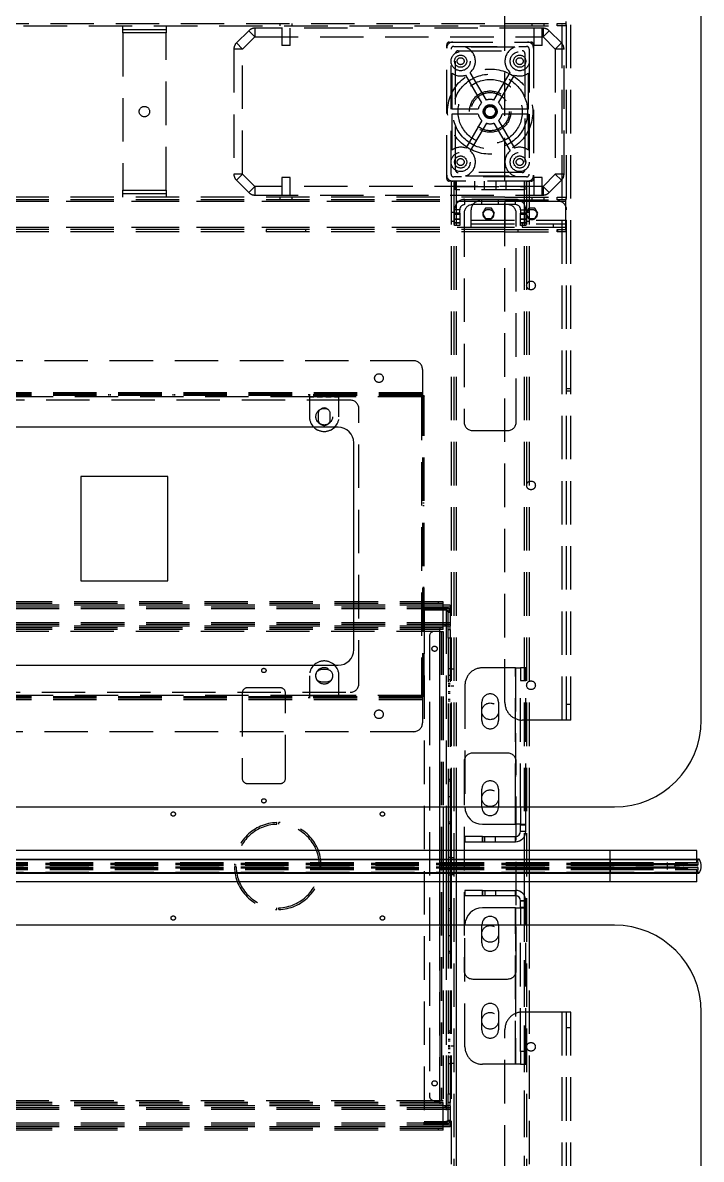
# Model space of a CAD drawing. Header units: millimetres. Extents: x -429 to 16771, y -1239 to 5751.
# Drawn here: x 8709 to 9100, y 681 to 1335 of the extents above; entities that cross this region are included whole.
import ezdxf

# ---------------------------------------------------------------- set-up
doc = ezdxf.new("R2010")
doc.units = ezdxf.units.MM
doc.header["$LTSCALE"] = 100
doc.linetypes.add('HIDDEN', pattern=[0.375, 0.25, -0.125])

msp = doc.modelspace()

# ---------------------------------------------------------------- linework, layer by layer
at = {"color": 7, "linetype": 'HIDDEN', "lineweight": -3}
for p, q in [((9020, 933.4), (9020, 1633.4)), ((9020, 933.4), (9020, 1633.4)), ((9022.5, 933.4), (9022.5, 1633.4)), ((9025, 933.4), (9025, 1633.4)), ((8987, 943.4), (8987, 1623.4)), ((7413, 1334.15), (8987, 1334.15)), ((8857.5, 1334.15), (8857.5, 1332.65)), ((8864.5, 1332.65), (8864.5, 1334.15)), ((8987, 1334.15), (9017, 1334.15)), ((9002.5, 1334.15), (9002.5, 1332.65)), ((9009.5, 1332.65), (9009.5, 1334.15)), ((9017, 1332.65), (9017, 1334.15)), ((9017, 1334.15), (9022, 1334.15)), ((9022, 1335.15), (9022, 1334.15)), ((9022, 1334.15), (9022, 1332.65)), ((8410, 1332.65), (8987, 1332.65)), ((8767, 1328.65), (8767, 1332.65)), ((8767, 1330.65), (8792, 1330.65)), ((8792, 1328.65), (8767, 1328.65)), ((8767, 1328.65), (8767, 1238.15)), ((8792, 1328.65), (8767, 1328.65)), ((8792, 1332.65), (8792, 1328.65)), ((8792, 1238.15), (8792, 1328.65)), ((8839.53, 1329.94), (8832.46, 1322.87)), ((8839.53, 1329.94), (8843.07, 1326.4)), ((9008.93, 1331.4), (8843.07, 1331.4)), ((8843.07, 1331.4), (8843.07, 1326.4)), ((8858.6, 1331.4), (8858.6, 1321.4)), ((8863.4, 1321.4), (8863.4, 1331.4)), ((8987, 1332.65), (9017, 1332.65)), ((9003.6, 1331.4), (9003.6, 1321.4)), ((9008.4, 1321.4), (9008.4, 1331.4)), ((9008.93, 1331.4), (9008.93, 1326.4)), ((9012.46, 1329.94), (9008.93, 1326.4)), ((9019.53, 1322.87), (9012.46, 1329.94)), ((9022, 1332.65), (9017, 1332.65)), ((8832.46, 1322.87), (8836, 1319.33)), ((8836, 1319.33), (8843.07, 1326.4)), ((8843.07, 1326.4), (9008.93, 1326.4)), ((8863.4, 1321.4), (8858.6, 1321.4)), ((8953.5, 1244.9), (8953.5, 1321.9)), ((8955, 1323.4), (9002, 1323.4)), ((8957.5, 1320.9), (8999.5, 1320.9)), ((9003.5, 1321.9), (9003.5, 1244.9)), ((9008.4, 1321.4), (9003.6, 1321.4)), ((9008.93, 1326.4), (9016, 1319.33)), ((9019.53, 1322.87), (9016, 1319.33)), ((8831, 1319.33), (8831, 1247.47)), ((8836, 1319.33), (8831, 1319.33)), ((8836, 1247.47), (8836, 1319.33)), ((8956, 1247.4), (8956, 1319.4)), ((8958.5, 1249.9), (8958.5, 1316.9)), ((8960, 1318.4), (8997, 1318.4)), ((8992.63, 1320.4), (8964.37, 1320.4)), ((8998.5, 1316.9), (8998.5, 1249.9)), ((9001, 1319.4), (9001, 1247.4)), ((9021, 1319.33), (9016, 1319.33)), ((9016, 1319.33), (9016, 1247.47)), ((9021, 1247.47), (9021, 1319.33)), ((8956.5, 1305.53), (8956.5, 1284.9)), ((8973.75, 1288.54), (8964.44, 1304.43)), ((8976.34, 1290.06), (8967.02, 1305.94)), ((8980.66, 1290.06), (8989.97, 1305.94)), ((8983.25, 1288.54), (8992.56, 1304.43)), ((9000.5, 1284.9), (9000.5, 1305.53)), ((8971.66, 1284.9), (8956.5, 1284.9)), ((8971.66, 1281.9), (8956.5, 1281.9)), ((8956.5, 1281.9), (8956.5, 1261.28)), ((8978.5, 1286.4), (8978.5, 1286.94)), ((9000.5, 1284.9), (8985.34, 1284.9)), ((9000.5, 1281.9), (8985.34, 1281.9)), ((9000.5, 1261.28), (9000.5, 1281.9)), ((8973.75, 1278.26), (8964.44, 1262.38)), ((8976.34, 1276.75), (8967.02, 1260.86)), ((8980.66, 1276.75), (8989.97, 1260.86)), ((8983.25, 1278.26), (8992.56, 1262.38)), ((8836, 1247.47), (8831, 1247.47)), ((8836, 1247.47), (8832.46, 1243.94)), ((8832.46, 1243.94), (8839.53, 1236.87)), ((8843.07, 1240.4), (8836, 1247.47)), ((8863.4, 1245.4), (8858.6, 1245.4)), ((8858.6, 1245.4), (8858.6, 1235.4)), ((8863.4, 1235.4), (8863.4, 1245.4)), ((9002, 1243.4), (8955, 1243.4)), ((8956, 1243.4), (8956, 883.4)), ((8999.5, 1245.9), (8957.5, 1245.9)), ((8957.6, 1243.4), (8957.6, 455.4)), ((8958.5, 1240.4), (8958.5, 1243.4)), ((8959, 1243.4), (8959, 455.4)), ((8959, 1243.4), (8959, 455.4)), ((8959, 1243.4), (8959, 455.4)), ((8959, 1243.4), (8959, 883.4)), ((8997, 1248.4), (8960, 1248.4)), ((8964.37, 1246.4), (8992.63, 1246.4)), ((8969.5, 1243.4), (8969.5, 1238.4)), ((8975.1, 1243.4), (8975.1, 1238.4)), ((8981.9, 1238.4), (8981.9, 1243.4)), ((8987.5, 1243.4), (8987.5, 1238.4)), ((8998, 1243.4), (8998, 455.4)), ((8998, 1243.4), (8998, 455.4)), ((8998, 1243.4), (8998, 455.4)), ((8998, 1243.4), (8998, 866.09)), ((8998.5, 1240.4), (8998.5, 1243.4)), ((8999.4, 1243.4), (8999.4, 455.4)), ((9001, 1243.4), (9001, 883.4)), ((9008.4, 1245.4), (9003.6, 1245.4)), ((9003.6, 1245.4), (9003.6, 1235.4)), ((9008.4, 1235.4), (9008.4, 1245.4)), ((9016, 1247.47), (9008.93, 1240.4)), ((9012.46, 1236.87), (9019.53, 1243.94)), ((9021, 1247.47), (9016, 1247.47)), ((9016, 1247.47), (9019.53, 1243.94)), ((8767, 1238.15), (8792, 1238.15)), ((8767, 1234.15), (8767, 1238.15)), ((8767, 1238.15), (8792, 1238.15)), ((8792, 1236.15), (8767, 1236.15)), ((8792, 1238.15), (8792, 1234.15)), ((8843.07, 1240.4), (8839.53, 1236.87)), ((9008.93, 1240.4), (8843.07, 1240.4)), ((8843.07, 1240.4), (8843.07, 1235.4)), ((8958.5, 1240.4), (8998.5, 1240.4)), ((8958.5, 1238.4), (8958.5, 1240.4)), ((8998.5, 1238.4), (8958.5, 1238.4)), ((8998.5, 1240.4), (8998.5, 1238.4)), ((9008.93, 1240.4), (9012.46, 1236.87)), ((9008.93, 1240.4), (9008.93, 1235.4)), ((9022, 1231.65), (7378, 1231.65)), ((9022, 1231.65), (7378, 1231.65)), ((8987, 1232.65), (7413, 1232.65)), ((8987, 1231.65), (7413, 1231.65)), ((8987, 1231.65), (7413, 1231.65)), ((8987, 1234.15), (8410, 1234.15)), ((8843.07, 1235.4), (9008.93, 1235.4)), ((8857.5, 1234.15), (8857.5, 1232.65)), ((8864.5, 1232.65), (8864.5, 1234.15)), ((8964, 1229.9), (8964, 1232.9)), ((8993, 1232.9), (8964, 1232.9)), ((8964, 1229.9), (8964, 1232.9)), ((8993, 1229.9), (8964, 1229.9)), ((8972.5, 1231.9), (9017.5, 1231.9)), ((8973.75, 1229.9), (8973.75, 1232.9)), ((8983.25, 1229.9), (8983.25, 1232.9)), ((8987, 1234.15), (9017, 1234.15)), ((8987, 1232.65), (9017, 1232.65)), ((8987, 1231.65), (8987, 1216.65)), ((8993, 1229.9), (8993, 1232.9)), ((8993, 1229.9), (8993, 1232.9)), ((9002.5, 1234.15), (9002.5, 1232.65)), ((9009.5, 1232.65), (9009.5, 1234.15)), ((9017, 1232.65), (9017, 1234.15)), ((9017, 1234.15), (9022, 1234.15)), ((9022, 1232.65), (9017, 1232.65)), ((9022, 1234.15), (9022, 1232.65)), ((9022, 1231.65), (9022, 1232.65)), ((9022, 1216.65), (9022, 1231.65)), ((8957.6, 1225.4), (8956, 1225.4)), ((8961, 1226.9), (8958, 1226.9)), ((8958, 1224.97), (8958, 1226.9)), ((8961, 1226.9), (8958, 1226.9)), ((8958, 1224.97), (8961, 1224.97)), ((8958, 1221.44), (8958, 1224.97)), ((8961, 1224.97), (8958, 1224.97)), ((8961, 1224.15), (8958, 1224.15)), ((8961, 1224.97), (8961, 1226.9)), ((8961, 1224.97), (8961, 1221.44)), ((8963.5, 1224.9), (8963.5, 1104.9)), ((8967.5, 1220.9), (8967.5, 1226.9)), ((8975.77, 1227.9), (8974.03, 1224.9)), ((8974.03, 1224.9), (8975.77, 1221.9)), ((8979.23, 1227.9), (8975.77, 1227.9)), ((8980.96, 1224.9), (8979.23, 1227.9)), ((8979.23, 1221.9), (8980.96, 1224.9)), ((8993.5, 1104.9), (8993.5, 1224.9)), ((8996, 1226.9), (8999, 1226.9)), ((8996, 1226.9), (8996, 1224.97)), ((8996, 1226.9), (8999, 1226.9)), ((8996, 1224.97), (8999, 1224.97)), ((8996, 1221.44), (8996, 1224.97)), ((8999, 1224.97), (8996, 1224.97)), ((8999, 1224.15), (8996, 1224.15)), ((8999, 1226.9), (8999, 1224.97)), ((8999, 1224.97), (8999, 1221.44)), ((9000.77, 1227.9), (8999.03, 1224.9)), ((8999.03, 1224.9), (9000.77, 1221.9)), ((9001, 1225.4), (8999.4, 1225.4)), ((9004.23, 1227.9), (9000.77, 1227.9)), ((9005.96, 1224.9), (9004.23, 1227.9)), ((9004.23, 1221.9), (9005.96, 1224.9)), ((9022, 1216.65), (7378, 1216.65)), ((9022, 1216.65), (7378, 1216.65)), ((8987, 1216.65), (7413, 1216.65)), ((8987, 1216.65), (7413, 1216.65)), ((8956, 1220.4), (8957.6, 1220.4)), ((8958, 1221.65), (8961, 1221.65)), ((8961, 1221.44), (8958, 1221.44)), ((8958, 1219.37), (8958, 1221.44)), ((8958, 1221.44), (8961, 1221.44)), ((8958, 1219.37), (8961, 1219.37)), ((8958, 1217.9), (8958, 1219.37)), ((8961, 1219.37), (8958, 1219.37)), ((8961, 1217.9), (8958, 1217.9)), ((8961, 1221.44), (8961, 1219.37)), ((8961, 1219.37), (8961, 1217.9)), ((8967.5, 1220.9), (9022.5, 1220.9)), ((8967.5, 1216.9), (8967.5, 1220.9)), ((8967.5, 1220.9), (9022.5, 1220.9)), ((8967.5, 1220.9), (9022.5, 1220.9)), ((8967.5, 1220.9), (9022.5, 1220.9)), ((8967.5, 1218.9), (9022.5, 1218.9)), ((8967.5, 1216.9), (9022.5, 1216.9)), ((8975.77, 1221.9), (8979.23, 1221.9)), ((8996, 1221.65), (8999, 1221.65)), ((8999, 1221.44), (8996, 1221.44)), ((8996, 1219.37), (8996, 1221.44)), ((8996, 1221.44), (8999, 1221.44)), ((8996, 1219.37), (8999, 1219.37)), ((8996, 1217.9), (8996, 1219.37)), ((8999, 1219.37), (8996, 1219.37)), ((8999, 1217.9), (8996, 1217.9)), ((8997, 1218.9), (8997, 1216.9)), ((8999, 1221.44), (8999, 1219.37)), ((8999, 1219.37), (8999, 1217.9)), ((8999.4, 1220.4), (9001, 1220.4)), ((9000.77, 1221.9), (9004.23, 1221.9)), ((9015, 1216.9), (9015, 1218.9)), ((9022, 1215.65), (9022, 1216.65)), ((8987, 1215.65), (7413, 1215.65)), ((8987, 1214.15), (7413, 1214.15)), ((8849.5, 1215.65), (8849.5, 1214.15)), ((8872.5, 1214.15), (8872.5, 1215.65)), ((8987, 1215.65), (9017, 1215.65)), ((8987, 1214.15), (9017, 1214.15)), ((8994.5, 1215.65), (8994.5, 1214.15)), ((9017, 1214.15), (9017, 1215.65)), ((9017, 1215.65), (9022, 1215.65)), ((9022, 1214.15), (9017, 1214.15)), ((9017.5, 1214.15), (9017.5, 1215.65)), ((9022, 1215.65), (9022, 1214.15)), ((8934.5, 1140.1), (8421.5, 1140.1)), ((8939.5, 1135.1), (8939.5, 1121.7)), ((8939.5, 1121.7), (8416.5, 1121.7)), ((8939.5, 1121.7), (8416.5, 1121.7)), ((8939.5, 1120.9), (8416.5, 1120.9)), ((8939.5, 1120.1), (8416.5, 1120.1)), ((8877, 1119.3), (8684, 1119.3)), ((8877, 1119.3), (8684, 1119.3)), ((8759.03, 1120.1), (8759.03, 1120.9)), ((8760.03, 1120.1), (8760.03, 1120.9)), ((8777, 1120.1), (8777, 1120.9)), ((8779, 1120.1), (8779, 1120.9)), ((8795.97, 1120.1), (8795.97, 1120.9)), ((8796.97, 1120.1), (8796.97, 1120.9)), ((8874, 1120.9), (8874, 1120.1)), ((8874.5, 1120.9), (8874.5, 1119.3)), ((8874.5, 1119.3), (8877, 1119.3)), ((8874.5, 1119.3), (8874.5, 1107.9)), ((8877, 1119.3), (8874.5, 1119.3)), ((8877, 1119.3), (8877, 1120.9)), ((8879, 1119.3), (8877, 1119.3)), ((8879, 1120.9), (8879, 1119.3)), ((8879, 1119.3), (8882, 1119.3)), ((8882, 1119.3), (8879, 1119.3)), ((8882, 1119.3), (8879, 1119.3)), ((8882, 1119.3), (8879, 1119.3)), ((8882, 1119.3), (8882, 1120.9)), ((8884, 1119.3), (8882, 1119.3)), ((8884, 1120.9), (8884, 1119.3)), ((8884, 1119.3), (8887, 1119.3)), ((8887, 1119.3), (8884, 1119.3)), ((8887, 1119.3), (8884, 1119.3)), ((8887, 1119.3), (8884, 1119.3)), ((8887, 1119.3), (8887, 1120.9)), ((8889, 1119.3), (8887, 1119.3)), ((8889, 1120.9), (8889, 1119.3)), ((8889, 1119.3), (8891.5, 1119.3)), ((8891.5, 1119.3), (8889, 1119.3)), ((8938.9, 1119.3), (8889, 1119.3)), ((8938.9, 1119.3), (8889, 1119.3)), ((8891.5, 1119.3), (8891.5, 1120.9)), ((8891.5, 1107.9), (8891.5, 1119.3)), ((8892, 1120.9), (8892, 1120.1)), ((8938.9, 1120.9), (8938.9, 1120.1)), ((8938.9, 1120.1), (8938.9, 1119.3)), ((8938.9, 1119.3), (8938.9, 947.5)), ((8938.9, 1119.3), (8938.9, 947.5)), ((8939.5, 1121.7), (8939.5, 1120.1)), ((8940.5, 1119.9), (8939.7, 1119.9)), ((8939.7, 946.9), (8939.7, 1119.9)), ((8940.5, 946.9), (8940.5, 1119.9)), ((9025, 1123.98), (9022.5, 1123.98)), ((9022.5, 1122.83), (9025, 1122.83)), ((8898, 1117.4), (8458, 1117.4)), ((8903, 954.4), (8903, 1112.4)), ((8879.5, 1109.4), (8879.5, 1106.4)), ((8886.5, 1106.4), (8886.5, 1109.4)), ((8968.5, 1099.9), (8988.5, 1099.9)), ((8939.7, 1058.38), (8940.5, 1058.38)), ((8939.7, 1056.88), (8940.5, 1056.88)), ((8939.7, 1034.4), (8940.5, 1034.4)), ((8939.7, 1032.4), (8940.5, 1032.4)), ((8939.7, 1009.92), (8940.5, 1009.92)), ((8939.7, 1008.42), (8940.5, 1008.42)), ((8951.5, 1001.4), (7448.5, 1001.4)), ((8951.5, 1000.4), (7448.5, 1000.4)), ((8948.5, 1001.4), (8948.5, 1000.4)), ((8951.5, 999.4), (8951.5, 1001.4)), ((8955.5, 999.4), (7444.5, 999.4)), ((8955.5, 998.4), (7444.5, 998.4)), ((8955.5, 997.4), (7444.5, 997.4)), ((8955.5, 997.4), (7444.5, 997.4)), ((8955.5, 997.4), (7444.5, 997.4)), ((8955.5, 997.4), (7444.5, 997.4)), ((8951.5, 999.4), (7448.5, 999.4)), ((8951.5, 999.4), (7448.5, 999.4)), ((8940.5, 996.7), (8940.5, 997.9)), ((8940.5, 997.9), (8945.5, 997.9)), ((8945.5, 996.7), (8940.5, 996.7)), ((8953.1, 996.53), (8940.5, 996.53)), ((8940.5, 996.53), (8940.5, 702.28)), ((8945.5, 997.9), (8945.5, 996.7)), ((8945.5, 997.9), (8953.1, 997.9)), ((8945.5, 996.7), (8953.1, 996.7)), ((8951.5, 987.4), (8951.5, 999.4)), ((8953.1, 996.7), (8953.1, 997.9)), ((8953.1, 997.9), (8953.1, 996.7)), ((8953.1, 996.53), (8953.1, 702.28)), ((8953.1, 996.53), (8953.1, 883.4)), ((8955.5, 995.5), (8954.3, 995.5)), ((8954.3, 985.4), (8954.3, 995.5)), ((8954.3, 995.5), (8955.5, 995.5)), ((8955.5, 999.4), (8955.5, 997.4)), ((8955.5, 997.4), (8955.5, 989.4)), ((8955.5, 989.4), (7444.5, 989.4)), ((8955.5, 989.4), (7444.5, 989.4)), ((8955.5, 988.4), (7444.5, 988.4)), ((8955.5, 987.4), (7444.5, 987.4)), ((8951.5, 987.4), (7448.5, 987.4)), ((8951.5, 987.4), (7448.5, 987.4)), ((8951.5, 985.4), (8951.5, 987.4)), ((8952.5, 988.4), (8952.5, 987.4)), ((8955.5, 989.4), (8955.5, 987.4)), ((8955.5, 985.4), (8955.5, 987.4)), ((8951.5, 986.4), (7448.5, 986.4)), ((8951.5, 985.4), (7448.5, 985.4)), ((8949.5, 984.4), (7450.5, 984.4)), ((8949.5, 984.4), (7450.5, 984.4)), ((8943.5, 981.4), (8943.5, 717.4)), ((8949.5, 984.4), (8946.5, 984.4)), ((8949.5, 986.4), (8949.5, 985.4)), ((8949.5, 984.4), (8949.5, 985.4)), ((8949.5, 984.4), (8951.5, 984.4)), ((8949.5, 714.4), (8949.5, 984.4)), ((8949.5, 984.4), (8949.5, 714.4)), ((8949.5, 984.4), (8949.5, 714.4)), ((8949.5, 883.4), (8949.5, 984.4)), ((8950.5, 984.4), (8950.5, 714.4)), ((8951.5, 984.4), (8951.5, 883.4)), ((8954.3, 985.4), (8955.5, 985.4)), ((8954.3, 980.4), (8954.3, 985.4)), ((8955.5, 985.4), (8955.5, 980.4)), ((8955.5, 980.4), (8954.3, 980.4)), ((8954.3, 980.4), (8954.3, 883.4)), ((8955.5, 980.4), (8955.5, 883.4)), ((8884.5, 962.4), (8881.5, 962.4)), ((8955.5, 962.9), (8954.3, 962.9)), ((8957.6, 962.7), (8956, 962.7)), ((8993, 963.4), (8974, 963.4)), ((8993, 963.4), (8996, 963.4)), ((8993, 963.4), (8993, 873.4)), ((8993, 883.4), (8993, 963.4)), ((8999, 963.4), (8996, 963.4)), ((8996, 963.4), (8996, 956.11)), ((8999, 956.11), (8999, 963.4)), ((8874.5, 958.9), (8874.5, 947.5)), ((8881.5, 955.4), (8884.5, 955.4)), ((8891.5, 947.5), (8891.5, 958.9)), ((8954.3, 959.15), (8955.5, 959.15)), ((8954.3, 959.15), (8955.5, 959.15)), ((8954.3, 956.65), (8955.5, 956.65)), ((8954.3, 956.65), (8955.5, 956.65)), ((8996, 956.11), (8999, 956.11)), ((8996, 883.4), (8996, 956.11)), ((8999, 883.4), (8999, 956.11)), ((8458, 949.4), (8898, 949.4)), ((8835.75, 948.9), (8835.75, 899.9)), ((8857.75, 951.9), (8838.75, 951.9)), ((8860.75, 899.9), (8860.75, 948.9)), ((8955.5, 954.4), (8954.3, 954.4)), ((8955.5, 953.4), (8954.3, 953.4)), ((8954.3, 952.9), (8955.5, 952.9)), ((8954.3, 949.9), (8955.5, 949.9)), ((8954.3, 948.9), (8955.5, 948.9)), ((8956, 953.1), (8957.6, 953.1)), ((8964, 953.4), (8964, 883.4)), ((8939.5, 946.7), (8416.5, 946.7)), ((8939.5, 945.9), (8416.5, 945.9)), ((8939.5, 945.1), (8416.5, 945.1)), ((8939.5, 945.1), (8416.5, 945.1)), ((8877, 947.5), (8684, 947.5)), ((8877, 947.5), (8684, 947.5)), ((8874, 946.7), (8874, 945.9)), ((8877, 947.5), (8874.5, 947.5)), ((8874.5, 947.5), (8874.5, 945.9)), ((8874.5, 947.5), (8877, 947.5)), ((8879, 947.5), (8877, 947.5)), ((8877, 945.9), (8877, 947.5)), ((8882, 947.5), (8879, 947.5)), ((8879, 947.5), (8879, 945.9)), ((8879, 947.5), (8882, 947.5)), ((8882, 947.5), (8879, 947.5)), ((8882, 947.5), (8879, 947.5)), ((8884, 947.5), (8882, 947.5)), ((8882, 945.9), (8882, 947.5)), ((8887, 947.5), (8884, 947.5)), ((8884, 947.5), (8884, 945.9)), ((8884, 947.5), (8887, 947.5)), ((8887, 947.5), (8884, 947.5)), ((8887, 947.5), (8884, 947.5)), ((8889, 947.5), (8887, 947.5)), ((8887, 945.9), (8887, 947.5)), ((8891.5, 947.5), (8889, 947.5)), ((8889, 947.5), (8889, 945.9)), ((8889, 947.5), (8891.5, 947.5)), ((8938.9, 947.5), (8889, 947.5)), ((8938.9, 947.5), (8889, 947.5)), ((8891.5, 945.9), (8891.5, 947.5)), ((8892, 946.7), (8892, 945.9)), ((8938.9, 947.5), (8938.9, 946.7)), ((8938.9, 946.7), (8938.9, 945.9)), ((8939.5, 946.7), (8939.5, 945.1)), ((8939.5, 945.1), (8939.5, 931.7)), ((8940.5, 946.9), (8939.7, 946.9)), ((8954.3, 945.4), (8955.5, 945.4)), ((8954.3, 944.41), (8955.5, 944.41)), ((8973.75, 933.15), (8973.75, 943.65)), ((8983.25, 943.65), (8983.25, 933.15)), ((9025, 942.25), (9022.5, 942.25)), ((9020, 933.4), (8997, 933.4)), ((9025, 933.4), (9020, 933.4)), ((8934.5, 926.7), (8421.5, 926.7)), ((8963.5, 909.4), (8963.5, 789.4)), ((8988.5, 914.4), (8968.5, 914.4)), ((8993.5, 789.4), (8993.5, 909.4)), ((8838.75, 896.9), (8857.75, 896.9)), ((8954.3, 899.4), (8955.5, 899.4)), ((8954.3, 898.4), (8955.5, 898.4)), ((8954.3, 889.4), (8955.5, 889.4)), ((8954.3, 889.4), (8955.5, 889.4)), ((8954.3, 889.4), (8955.5, 889.4)), ((8954.3, 889.4), (8955.5, 889.4)), ((8973.75, 883.4), (8973.75, 893.65)), ((8983.25, 893.65), (8983.25, 883.4)), ((8855.8, 873.4), (8855.8, 874.4)), ((8856.8, 873.4), (8856.8, 874.4)), ((8954.3, 874.9), (8955.5, 874.9)), ((8954.3, 873.9), (8955.5, 873.9)), ((8996, 873.4), (8999, 873.4)), ((8974, 866.4), (8974, 863.4)), ((8975.5, 863.4), (8975.5, 866.4)), ((8981.5, 863.4), (8981.5, 866.4)), ((8993, 863.4), (8993, 866.4)), ((8996, 869.4), (8999, 869.4)), ((8949.5, 840.4), (8949.5, 858.4)), ((8951.5, 858.4), (8951.5, 840.4)), ((8953.1, 858.4), (8953.1, 840.4)), ((8954.3, 858.4), (8954.3, 840.4)), ((8955.5, 858.4), (8955.5, 840.4)), ((8956, 858.4), (8956, 840.4)), ((8959, 858.4), (8959, 840.4)), ((8998, 858.4), (8998, 840.4)), ((9001, 858.4), (9001, 840.4)), ((9047.5, 851.4), (9047.5, 858.4)), ((9047.5, 853.19), (7352.5, 853.19)), ((9047.5, 853.17), (7352.5, 853.17)), ((9047.5, 850.65), (7352.5, 850.65)), ((9047.5, 850.65), (7352.5, 850.65)), ((9047.5, 850.65), (7352.5, 850.65)), ((9047.5, 850.32), (7352.5, 850.32)), ((9047.5, 850.15), (7352.5, 850.15)), ((9047.5, 850.15), (7352.5, 850.15)), ((8200, 853.19), (9047.5, 853.19)), ((8200, 851.4), (9047.5, 851.4)), ((8200, 850.85), (9047.5, 850.85)), ((9047.5, 850.85), (8200, 850.85)), ((9047.5, 850.85), (8200, 850.85)), ((9047.5, 850.85), (8200, 850.85)), ((8200, 850.84), (9047.5, 850.84)), ((8200, 850.84), (9047.5, 850.84)), ((8200, 850.65), (9047.5, 850.65)), ((8200, 850.65), (9047.5, 850.65)), ((8200, 850.65), (9047.5, 850.65)), ((8200, 850.37), (9047.5, 850.37)), ((8200, 850.32), (9047.5, 850.32)), ((8200, 850.15), (9047.5, 850.15)), ((8200, 850.15), (9047.5, 850.15)), ((8200, 850), (9047.5, 850)), ((8200, 849.97), (9047.5, 849.97)), ((8200, 849.97), (9047.5, 849.97)), ((8200, 849.95), (9047.5, 849.95)), ((8200, 849.95), (9047.5, 849.95)), ((8955.5, 854.4), (8954.3, 854.4)), ((8954.3, 850.65), (8955.5, 850.65)), ((8954.3, 850.65), (8955.5, 850.65)), ((8957.6, 854.2), (8956, 854.2)), ((9047.5, 853.19), (9047.5, 853.4)), ((9047.5, 853.4), (9047.5, 853.17)), ((9047.5, 853.19), (9047.5, 853.4)), ((9047.5, 851.4), (9047.5, 853.4)), ((9047.5, 853.19), (9098, 853.19)), ((9047.5, 850.32), (9047.5, 853.19)), ((9098, 853.19), (9047.5, 853.19)), ((9047.5, 850.85), (9047.5, 853.19)), ((9098.92, 853.17), (9047.5, 853.17)), ((9047.5, 853.17), (9047.5, 845.64)), ((9047.5, 851.4), (9097.5, 851.4)), ((9047.5, 850.85), (9047.5, 851.4)), ((9047.5, 850.85), (9047.5, 851.4)), ((9047.5, 850.84), (9047.5, 850.85)), ((9047.5, 850.85), (9047.5, 850.85)), ((9047.5, 850.85), (9086.93, 850.85)), ((9047.5, 850.85), (9047.5, 850.65)), ((9047.5, 850.85), (9047.5, 850.85)), ((9047.5, 850.84), (9091.9, 850.84)), ((9047.5, 849.97), (9047.5, 850.84)), ((9047.5, 850.84), (9089.4, 850.84)), ((9047.5, 849.97), (9047.5, 850.84)), ((9047.5, 849.97), (9047.5, 850.84)), ((9047.5, 850.84), (9047.5, 850.65)), ((9047.5, 849.97), (9047.5, 850.84)), ((9047.5, 850.84), (9047.5, 850.65)), ((9047.5, 850.37), (9047.5, 850.84)), ((9047.5, 849.97), (9047.5, 850.84)), ((9047.5, 850.84), (9047.5, 850.65)), ((9047.5, 850.32), (9047.5, 850.84)), ((9047.5, 849.97), (9047.5, 850.84)), ((9047.5, 850.84), (9047.5, 850.65)), ((9047.5, 850.84), (9047.5, 850.65)), ((9047.5, 850.37), (9047.5, 850.84)), ((9047.5, 850.65), (9047.5, 850)), ((9047.5, 850.65), (9092.18, 850.65)), ((9047.5, 850.65), (9089.68, 850.65)), ((9047.5, 850.65), (9047.5, 850.15)), ((9047.5, 850.65), (9087.18, 850.65)), ((9047.5, 850.65), (9047.5, 850.15)), ((9092.18, 850.65), (9047.5, 850.65)), ((9047.5, 850.65), (9047.5, 850)), ((9089.68, 850.65), (9047.5, 850.65)), ((9087.18, 850.65), (9047.5, 850.65)), ((9047.5, 850.65), (9047.5, 850.15)), ((9047.5, 850.65), (9047.5, 850.15)), ((9047.5, 850.37), (9085.41, 850.37)), ((9047.5, 848.85), (9047.5, 850.37)), ((9047.5, 848.85), (9047.5, 850.37)), ((9047.5, 850), (9047.5, 850.32)), ((9047.5, 850.32), (9098.15, 850.32)), ((9098.15, 850.32), (9047.5, 850.32)), ((9047.5, 850), (9047.5, 850.32)), ((9047.5, 850.15), (9089.68, 850.15)), ((9047.5, 850.15), (9087.18, 850.15)), ((9089.68, 850.15), (9047.5, 850.15)), ((9087.18, 850.15), (9047.5, 850.15)), ((9047.5, 850.15), (9047.5, 849.97)), ((9047.5, 850.15), (9047.5, 849.97)), ((9047.5, 850.15), (9047.5, 849.97)), ((9047.5, 850.15), (9047.5, 849.97)), ((9047.5, 850), (9097.85, 850)), ((9047.5, 849.97), (9089.95, 849.97)), ((9047.5, 849.95), (9047.5, 849.97)), ((9047.5, 849.97), (9087.45, 849.97)), ((9047.5, 849.97), (9047.5, 849.97)), ((9047.5, 849.95), (9089.88, 849.95)), ((9047.5, 849.95), (9087.38, 849.95)), ((9047.5, 848.85), (9047.5, 849.95)), ((9047.5, 848.85), (9047.5, 849.95)), ((9080.5, 847.4), (9080.5, 851.4)), ((9085.41, 850.37), (9086.93, 850.85)), ((9087.18, 850.65), (9087.18, 850.15)), ((9087.45, 849.97), (9089.4, 850.84)), ((9089.68, 850.65), (9089.68, 850.15)), ((9089.95, 849.97), (9091.9, 850.84)), ((9092.18, 850.65), (9092.18, 850)), ((9097.5, 851.4), (9097.5, 853.4)), ((9098.15, 850.32), (9098, 853.19)), ((9047.5, 848.65), (7352.5, 848.65)), ((9047.5, 848.65), (7352.5, 848.65)), ((9047.5, 848.49), (7352.5, 848.49)), ((9047.5, 848.15), (7352.5, 848.15)), ((9047.5, 848.15), (7352.5, 848.15)), ((9047.5, 848.15), (7352.5, 848.15)), ((9047.5, 845.64), (7352.5, 845.64)), ((9047.5, 845.61), (7352.5, 845.61)), ((9047.5, 848.85), (8200, 848.85)), ((9047.5, 848.85), (8200, 848.85)), ((8200, 848.83), (9047.5, 848.83)), ((8200, 848.83), (9047.5, 848.83)), ((8200, 848.8), (9047.5, 848.8)), ((8200, 848.65), (9047.5, 848.65)), ((8200, 848.65), (9047.5, 848.65)), ((8200, 848.49), (9047.5, 848.49)), ((8200, 848.44), (9047.5, 848.44)), ((8200, 848.15), (9047.5, 848.15)), ((8200, 848.15), (9047.5, 848.15)), ((8200, 848.15), (9047.5, 848.15)), ((8200, 847.97), (9047.5, 847.97)), ((8200, 847.97), (9047.5, 847.97)), ((8200, 847.96), (9047.5, 847.96)), ((8200, 847.95), (9047.5, 847.95)), ((8200, 847.95), (9047.5, 847.95)), ((8200, 847.95), (9047.5, 847.95)), ((8200, 847.4), (9047.5, 847.4)), ((8200, 845.61), (9047.5, 845.61)), ((8832.3, 849.9), (8831.3, 849.9)), ((8832.3, 848.9), (8831.3, 848.9)), ((8881.29, 849.9), (8880.29, 849.9)), ((8881.29, 848.9), (8880.29, 848.9)), ((8954.3, 848.15), (8955.5, 848.15)), ((8954.3, 848.15), (8955.5, 848.15)), ((8954.3, 844.4), (8955.5, 844.4)), ((8956, 844.6), (8957.6, 844.6)), ((9047.5, 848.83), (9047.5, 848.85)), ((9087.38, 848.85), (9047.5, 848.85)), ((9047.5, 847.97), (9047.5, 848.83)), ((9047.5, 848.83), (9089.97, 848.83)), ((9047.5, 848.83), (9087.47, 848.83)), ((9047.5, 847.97), (9047.5, 848.83)), ((9047.5, 847.97), (9047.5, 848.83)), ((9047.5, 847.97), (9047.5, 848.83)), ((9047.5, 848.83), (9047.5, 848.65)), ((9047.5, 847.97), (9047.5, 848.83)), ((9047.5, 848.83), (9047.5, 848.65)), ((9047.5, 848.44), (9047.5, 848.83)), ((9047.5, 848.83), (9047.5, 848.65)), ((9047.5, 847.97), (9047.5, 848.83)), ((9047.5, 848.83), (9047.5, 848.65)), ((9047.5, 848.44), (9047.5, 848.83)), ((9047.5, 848.49), (9047.5, 848.8)), ((9047.5, 848.8), (9097.85, 848.8)), ((9047.5, 848.8), (9047.5, 848.15)), ((9047.5, 848.8), (9047.5, 848.15)), ((9047.5, 848.49), (9047.5, 848.8)), ((9047.5, 848.65), (9089.68, 848.65)), ((9047.5, 848.65), (9047.5, 848.15)), ((9047.5, 848.65), (9087.18, 848.65)), ((9047.5, 848.65), (9047.5, 848.15)), ((9087.18, 848.65), (9047.5, 848.65)), ((9047.5, 848.65), (9047.5, 848.15)), ((9089.68, 848.65), (9047.5, 848.65)), ((9047.5, 848.65), (9047.5, 848.15)), ((9047.5, 848.49), (9098.15, 848.49)), ((9047.5, 845.61), (9047.5, 848.49)), ((9098.15, 848.49), (9047.5, 848.49)), ((9047.5, 847.97), (9047.5, 848.49)), ((9047.5, 848.44), (9085.41, 848.44)), ((9047.5, 847.97), (9047.5, 848.44)), ((9047.5, 847.97), (9047.5, 848.44)), ((9047.5, 848.15), (9092.18, 848.15)), ((9047.5, 848.15), (9089.68, 848.15)), ((9047.5, 848.15), (9087.18, 848.15)), ((9087.18, 848.15), (9047.5, 848.15)), ((9092.18, 848.15), (9047.5, 848.15)), ((9089.68, 848.15), (9047.5, 848.15)), ((9047.5, 848.15), (9047.5, 847.95)), ((9047.5, 848.15), (9047.5, 847.97)), ((9047.5, 848.15), (9047.5, 847.97)), ((9047.5, 848.15), (9047.5, 847.97)), ((9047.5, 848.15), (9047.5, 847.97)), ((9047.5, 848.15), (9047.5, 847.97)), ((9047.5, 847.95), (9047.5, 847.97)), ((9047.5, 847.97), (9091.89, 847.97)), ((9047.5, 847.97), (9089.39, 847.97)), ((9047.5, 847.96), (9086.91, 847.96)), ((9047.5, 847.95), (9047.5, 847.95)), ((9047.5, 847.4), (9047.5, 847.95)), ((9047.5, 847.4), (9047.5, 847.95)), ((9047.5, 847.95), (9047.5, 847.95)), ((9047.5, 845.61), (9047.5, 847.95)), ((9047.5, 847.4), (9097.5, 847.4)), ((9047.5, 840.4), (9047.5, 847.4)), ((9047.5, 845.4), (9047.5, 847.4)), ((9098.92, 845.64), (9047.5, 845.64)), ((9047.5, 845.64), (9047.5, 845.4)), ((9047.5, 845.4), (9047.5, 845.61)), ((9047.5, 845.61), (9098, 845.61)), ((9098, 845.61), (9047.5, 845.61)), ((9047.5, 845.4), (9047.5, 845.61)), ((9086.91, 847.96), (9085.41, 848.44)), ((9087.18, 848.65), (9087.18, 848.15)), ((9089.39, 847.97), (9087.47, 848.83)), ((9089.68, 848.65), (9089.68, 848.15)), ((9091.89, 847.97), (9089.97, 848.83)), ((9092.18, 848.8), (9092.18, 848.15)), ((9097.5, 845.4), (9097.5, 847.4)), ((9098, 845.61), (9098.15, 848.49)), ((8974, 835.4), (8974, 832.4)), ((8975.5, 835.4), (8975.5, 832.4)), ((8981.5, 835.4), (8981.5, 832.4)), ((8993, 832.4), (8993, 835.4)), ((8998, 832.72), (8998, 455.4)), ((8855.8, 824.41), (8855.8, 825.41)), ((8856.8, 824.41), (8856.8, 825.41)), ((8954.3, 824.9), (8955.5, 824.9)), ((8954.3, 823.9), (8955.5, 823.9)), ((8993, 825.4), (8993, 735.4)), ((8999, 829.4), (8996, 829.4)), ((8996, 825.4), (8999, 825.4)), ((8949.5, 714.4), (8949.5, 815.4)), ((8951.5, 815.4), (8951.5, 714.4)), ((8953.1, 815.4), (8953.1, 702.28)), ((8954.3, 815.4), (8954.3, 718.4)), ((8955.5, 815.4), (8955.5, 718.4)), ((8956, 815.4), (8956, 455.4)), ((8959, 815.4), (8959, 455.4)), ((8964, 745.4), (8964, 815.4)), ((8973.75, 805.15), (8973.75, 815.4)), ((8983.25, 815.4), (8983.25, 805.15)), ((8993, 735.4), (8993, 815.4)), ((8996, 742.7), (8996, 815.4)), ((8999, 742.7), (8999, 815.4)), ((9001, 815.4), (9001, 455.4)), ((8954.3, 809.4), (8955.5, 809.4)), ((8954.3, 809.4), (8955.5, 809.4)), ((8954.3, 809.4), (8955.5, 809.4)), ((8954.3, 809.4), (8955.5, 809.4)), ((8954.3, 800.4), (8955.5, 800.4)), ((8954.3, 799.4), (8955.5, 799.4)), ((8968.5, 784.4), (8988.5, 784.4)), ((8973.75, 755.15), (8973.75, 765.65)), ((8983.25, 765.65), (8983.25, 755.15)), ((9020, 765.4), (8997, 765.4)), ((9020, 65.4), (9020, 765.4)), ((9025, 765.4), (9020, 765.4)), ((9020, 65.4), (9020, 765.4)), ((9022.5, 65.4), (9022.5, 765.4)), ((9025, 65.4), (9025, 765.4)), ((8955.5, 754.4), (8954.3, 754.4)), ((8955.5, 753.4), (8954.3, 753.4)), ((8987, 75.4), (8987, 755.4)), ((9022.5, 756.55), (9025, 756.55)), ((8954.3, 749.9), (8955.5, 749.9)), ((8954.3, 748.9), (8955.5, 748.9)), ((8955.5, 745.9), (8954.3, 745.9)), ((8954.3, 745.4), (8955.5, 745.4)), ((8957.6, 745.7), (8956, 745.7)), ((8954.3, 744.41), (8955.5, 744.41)), ((8954.3, 742.15), (8955.5, 742.15)), ((8954.3, 742.15), (8955.5, 742.15)), ((8954.3, 739.65), (8955.5, 739.65)), ((8954.3, 739.65), (8955.5, 739.65)), ((8999, 742.7), (8996, 742.7)), ((8996, 742.7), (8996, 735.4)), ((8999, 735.4), (8999, 742.7)), ((8954.3, 735.9), (8955.5, 735.9)), ((8956, 736.1), (8957.6, 736.1)), ((8993, 735.4), (8974, 735.4)), ((8996, 735.4), (8993, 735.4)), ((8996, 735.4), (8999, 735.4)), ((8951.5, 713.4), (7448.5, 713.4)), ((8949.5, 714.4), (7450.5, 714.4)), ((8949.5, 714.4), (7450.5, 714.4)), ((8946.5, 714.4), (8949.5, 714.4)), ((8949.5, 713.4), (8949.5, 714.4)), ((8951.5, 714.4), (8949.5, 714.4)), ((8949.5, 713.4), (8949.5, 712.4)), ((8951.5, 711.4), (8951.5, 713.4)), ((8954.3, 718.4), (8955.5, 718.4)), ((8954.3, 713.4), (8954.3, 718.4)), ((8955.5, 713.4), (8954.3, 713.4)), ((8954.3, 703.3), (8954.3, 713.4)), ((8955.5, 718.4), (8955.5, 713.4)), ((8955.5, 711.4), (8955.5, 713.4)), ((8955.5, 711.4), (7444.5, 711.4)), ((8955.5, 710.4), (7444.5, 710.4)), ((8955.5, 709.4), (7444.5, 709.4)), ((8955.5, 709.4), (7444.5, 709.4)), ((8951.5, 712.4), (7448.5, 712.4)), ((8951.5, 711.4), (7448.5, 711.4)), ((8951.5, 711.4), (7448.5, 711.4)), ((8951.5, 699.4), (8951.5, 711.4)), ((8952.5, 711.4), (8952.5, 710.4)), ((8955.5, 711.4), (8955.5, 709.4)), ((8955.5, 709.4), (8955.5, 701.4)), ((8955.5, 701.4), (7444.5, 701.4)), ((8955.5, 701.4), (7444.5, 701.4)), ((8955.5, 701.4), (7444.5, 701.4)), ((8955.5, 701.4), (7444.5, 701.4)), ((8955.5, 700.4), (7444.5, 700.4)), ((8953.1, 702.28), (8940.5, 702.28)), ((8940.5, 700.9), (8940.5, 702.1)), ((8940.5, 702.1), (8945.5, 702.1)), ((8945.5, 700.9), (8940.5, 700.9)), ((8945.5, 702.1), (8945.5, 700.9)), ((8953.1, 702.1), (8945.5, 702.1)), ((8945.5, 700.9), (8953.1, 700.9)), ((8953.1, 700.9), (8953.1, 702.1)), ((8953.1, 700.9), (8953.1, 702.1)), ((8954.3, 703.3), (8955.5, 703.3)), ((8954.3, 703.3), (8955.5, 703.3)), ((8955.5, 701.4), (8955.5, 699.4)), ((8955.5, 699.4), (7444.5, 699.4)), ((8951.5, 699.4), (7448.5, 699.4)), ((8951.5, 699.4), (7448.5, 699.4)), ((8951.5, 698.4), (7448.5, 698.4)), ((8951.5, 697.4), (7448.5, 697.4)), ((8948.5, 698.4), (8948.5, 697.4)), ((8951.5, 697.4), (8951.5, 699.4))]:
    msp.add_line(p, q, dxfattribs=at)
at = {"color": 7, "linetype": 'Continuous', "lineweight": -3}
for p, q in [((9100, 933.4), (9100, 1633.4)), ((8891, 1101.9), (8465, 1101.9)), ((8900, 973.9), (8900, 1092.9)), ((8792.96, 1073.4), (8742.96, 1073.4)), ((8742.96, 1073.4), (8742.96, 1013.4)), ((8792.96, 1013.4), (8792.96, 1073.4)), ((8742.96, 1013.4), (8792.96, 1013.4)), ((8465, 964.9), (8891, 964.9)), ((7350, 883.4), (9050, 883.4)), ((8949.5, 858.4), (8949.5, 883.4)), ((8951.5, 883.4), (8951.5, 858.4)), ((8953.1, 883.4), (8953.1, 858.4)), ((8954.3, 883.4), (8954.3, 858.4)), ((8955.5, 883.4), (8955.5, 858.4)), ((8956, 883.4), (8956, 858.4)), ((8959, 883.4), (8959, 858.4)), ((8973.75, 883.15), (8973.75, 883.4)), ((8983.25, 883.4), (8983.25, 883.15)), ((8993, 873.4), (8993, 883.4)), ((8996, 883.2), (8996, 883.4)), ((8999, 883.2), (8996, 883.2)), ((8996, 883.2), (8996, 873.2)), ((8999, 883.2), (8999, 883.4)), ((8999, 873.2), (8999, 883.2)), ((9001, 883.4), (9001, 858.4)), ((8974, 873.4), (8993, 873.4)), ((8996, 873.4), (8993, 873.4)), ((8996, 873.2), (8999, 873.2)), ((8996, 869.4), (8996, 873.2)), ((8999, 869.4), (8999, 873.2)), ((8964, 866.4), (8964, 863.4)), ((8974, 866.4), (8964, 866.4)), ((8964, 863.4), (8974, 863.4)), ((8974, 863.4), (8974, 866.4)), ((8974, 866.4), (8993, 866.4)), ((8974, 863.4), (8993, 863.4)), ((8993, 866.4), (8993, 863.4)), ((8996, 869.4), (8999, 869.4)), ((8998, 866.09), (8998, 858.4)), ((9047.5, 858.4), (7352.5, 858.4)), ((9097.5, 858.4), (9047.5, 858.4)), ((9047.5, 853.4), (9047.5, 858.4)), ((9097.5, 853.4), (9097.5, 858.4)), ((8200, 853.4), (9047.5, 853.4)), ((8200, 853.17), (9047.5, 853.17)), ((9047.5, 853.4), (9047.5, 853.17)), ((9047.5, 853.4), (9098.5, 853.4)), ((9047.5, 853.17), (9047.5, 845.64)), ((9047.5, 853.17), (9098.92, 853.17)), ((8200, 845.64), (9047.5, 845.64)), ((8200, 845.4), (9047.5, 845.4)), ((9047.5, 845.64), (9098.92, 845.64)), ((9047.5, 845.64), (9047.5, 845.4)), ((9047.5, 845.4), (9098.5, 845.4)), ((9047.5, 840.4), (9047.5, 845.4)), ((9097.5, 840.4), (9097.5, 845.4)), ((9047.5, 840.4), (7352.5, 840.4)), ((8949.5, 815.4), (8949.5, 840.4)), ((8951.5, 840.4), (8951.5, 815.4)), ((8953.1, 840.4), (8953.1, 815.4)), ((8954.3, 840.4), (8954.3, 815.4)), ((8955.5, 840.4), (8955.5, 815.4)), ((8956, 840.4), (8956, 815.4)), ((8959, 840.4), (8959, 815.4)), ((8998, 840.4), (8998, 832.72)), ((9001, 840.4), (9001, 815.4)), ((9097.5, 840.4), (9047.5, 840.4)), ((8964, 835.4), (8964, 832.4)), ((8974, 835.4), (8964, 835.4)), ((8964, 832.4), (8974, 832.4)), ((8974, 832.4), (8974, 835.4)), ((8974, 835.4), (8993, 835.4)), ((8974, 832.4), (8993, 832.4)), ((8993, 832.4), (8993, 835.4)), ((8993, 825.4), (8974, 825.4)), ((8993, 825.4), (8996, 825.4)), ((8993, 815.4), (8993, 825.4)), ((8996, 829.4), (8999, 829.4)), ((8996, 825.6), (8996, 829.4)), ((8999, 825.6), (8996, 825.6)), ((8996, 825.6), (8996, 815.61)), ((8999, 825.6), (8999, 829.4)), ((8999, 815.61), (8999, 825.6)), ((9050, 815.4), (7350, 815.4)), ((8973.75, 815.4), (8973.75, 815.65)), ((8983.25, 815.65), (8983.25, 815.4)), ((8996, 815.61), (8999, 815.61)), ((8996, 815.4), (8996, 815.61)), ((8999, 815.4), (8999, 815.61)), ((9100, 65.4), (9100, 765.4))]:
    msp.add_line(p, q, dxfattribs=at)
at = {"color": 7, "linetype": 'HIDDEN', "lineweight": -3, "flags": 128}
msp.add_lwpolyline([(8978.5, 1286.94), (8979.85, 1286.67), (8981, 1285.91), (8981.77, 1284.76), (8982.04, 1283.4), (8981.77, 1282.05), (8981, 1280.9), (8979.85, 1280.13), (8978.5, 1279.86), (8977.14, 1280.13), (8975.99, 1280.9), (8975.23, 1282.05), (8974.96, 1283.4), (8975.23, 1284.76), (8975.99, 1285.91), (8977.14, 1286.67), (8978.5, 1286.94), (8978.5, 1286.94)], dxfattribs=at)
msp.add_lwpolyline([(8978.5, 1286.94), (8979.85, 1286.67), (8981, 1285.91), (8981.77, 1284.76), (8982.04, 1283.4), (8981.77, 1282.05), (8981, 1280.9), (8979.85, 1280.13), (8978.5, 1279.86), (8977.14, 1280.13), (8975.99, 1280.9), (8975.23, 1282.05), (8974.96, 1283.4), (8975.23, 1284.76), (8975.99, 1285.91), (8977.14, 1286.67), (8978.5, 1286.94), (8978.5, 1286.94)], dxfattribs=at)
at = {"color": 7, "linetype": 'HIDDEN', "lineweight": -3}
for centre, radius in [((8961.5, 1312.4), 5.5), ((8961.5, 1312.4), 3.5), ((8961.5, 1312.4), 2), ((8995.5, 1312.4), 5.5), ((8995.5, 1312.4), 3.5), ((8995.5, 1312.4), 2), ((8978.5, 1283.4), 24.5), ((8978.5, 1283.4), 21.5), ((8978.5, 1283.4), 18.5), ((8978.5, 1283.4), 11.9), ((8978.5, 1283.4), 11), ((8779.5, 1283.4), 3), ((8978.5, 1283.4), 4), ((8978.5, 1283.4), 3), ((8961.5, 1254.4), 5.5), ((8961.5, 1254.4), 3.5), ((8961.5, 1254.4), 2), ((8995.5, 1254.4), 5.5), ((8995.5, 1254.4), 3.5), ((8995.5, 1254.4), 2), ((8977.5, 1224.15), 3), ((9002.5, 1224.15), 3), ((9002, 1183.4), 2.5), ((8914.5, 1130.1), 2.5), ((8883, 1107.9), 4.8), ((9002, 1068.4), 2.5), ((8946.5, 974.4), 1.5), ((8848.25, 961.9), 1.25), ((8883, 958.9), 4.8), ((9002, 953.4), 2.5), ((8978.5, 938.4), 4.8), ((8914.5, 936.7), 2.5), ((8978.5, 888.4), 4.8), ((8848.25, 886.9), 1.25), ((8796.1, 879.3), 1.25), ((8916.5, 879.3), 1.25), ((8796.1, 819.5), 1.25), ((8916.5, 819.5), 1.25), ((8978.5, 810.4), 4.8), ((8978.5, 760.4), 4.8), ((9002, 745.4), 2.5), ((8946.5, 724.4), 1.5)]:
    msp.add_circle(centre, radius, dxfattribs=at)
for centre, radius, start, end in [((8843.07, 1326.4), 5, 90, 135), ((9008.93, 1326.4), 5, 45, 90), ((8836, 1319.33), 5, 135, 180), ((8957, 1319.9), 3.5, 90, 180), ((8955, 1321.9), 1.5, 90, 180), ((8957.5, 1319.4), 1.5, 90, 180), ((8999.5, 1319.4), 1.5, 0, 90), ((9000, 1319.9), 3.5, 0, 90), ((9002, 1321.9), 1.5, 0, 90), ((9016, 1319.33), 5, 0, 45), ((8960, 1316.9), 1.5, 90, 180), ((8961.5, 1312.4), 8.5, 310.54337, 70.25008), ((8995.5, 1312.4), 8.5, 109.74992, 229.45663), ((8997, 1316.9), 1.5, 0, 90), ((8961.5, 1312.4), 8.5, 233.96812, 290.21488), ((8995.5, 1312.4), 8.5, 249.78512, 306.03188), ((8978.5, 1283.4), 7, 132.75275, 167.62637), ((8978.5, 1283.4), 7, 71.9945, 108.0055), ((8978.5, 1283.4), 7, 12.37363, 47.24725), ((8978.5, 1283.4), 7, 192.37363, 227.24725), ((8978.5, 1283.4), 7, 312.75275, 347.62637), ((8978.5, 1283.4), 7, 251.9945, 288.0055), ((8961.5, 1254.4), 8.5, 69.78512, 126.03188), ((8995.5, 1254.4), 8.5, 53.96812, 110.21488), ((8961.5, 1254.4), 8.5, 289.74992, 49.45663), ((8995.5, 1254.4), 8.5, 130.54337, 250.25008), ((8960, 1249.9), 1.5, 180, 270), ((8997, 1249.9), 1.5, 270, 0), ((8836, 1247.47), 5, 180, 225), ((8957, 1246.9), 3.5, 180, 270), ((8955, 1244.9), 1.5, 180, 270), ((8957.5, 1247.4), 1.5, 180, 270), ((8999.5, 1247.4), 1.5, 270, 0), ((9000, 1246.9), 3.5, 270, 0), ((9002, 1244.9), 1.5, 270, 0), ((9016, 1247.47), 5, 315, 0), ((8843.07, 1240.4), 5, 225, 270), ((9008.93, 1240.4), 5, 270, 315), ((8964, 1226.9), 6, 90, 180), ((8964, 1226.9), 3, 90, 180), ((8968.5, 1224.9), 5, 90, 180), ((8972.5, 1226.9), 5, 90, 180), ((8988.5, 1224.9), 5, 0, 90), ((8993, 1226.9), 6, 0, 90), ((8993, 1226.9), 3, 0, 90), ((9017.5, 1226.9), 5, 0, 90), ((8934.5, 1135.1), 5, 0, 90), ((8883, 1109.4), 3.5, 0, 180), ((8898, 1112.4), 5, 0, 90), ((8883, 1107.9), 8.5, 180, 0), ((8883, 1106.4), 3.5, 180, 0), ((8968.5, 1104.9), 5, 180, 270), ((8988.5, 1104.9), 5, 270, 0), ((8953.1, 995.5), 2.4, 0, 90), ((8953.1, 995.5), 1.2, 0, 90), ((8946.5, 981.4), 3, 90, 180), ((8883, 958.9), 8.5, 0, 180), ((8881.5, 958.9), 3.5, 90, 270), ((8884.5, 958.9), 3.5, 270, 90), ((8974, 953.4), 10, 90, 180), ((8838.75, 948.9), 3, 90, 180), ((8857.75, 948.9), 3, 0, 90), ((8898, 954.4), 5, 270, 0), ((8978.5, 943.65), 4.75, 0, 180), ((8997, 943.4), 10, 180, 270), ((8934.5, 931.7), 5, 270, 0), ((8978.5, 933.15), 4.75, 180, 0), ((8968.5, 909.4), 5, 90, 180), ((8988.5, 909.4), 5, 0, 90), ((8838.75, 899.9), 3, 180, 270), ((8857.75, 899.9), 3, 270, 0), ((8978.5, 893.65), 4.75, 0, 180), ((8856.3, 849.4), 25, 91.14599, 178.85401), ((8856.3, 849.4), 24, 91.19375, 178.80625), ((8856.3, 849.4), 25, 1.14599, 88.85401), ((8856.3, 849.4), 24, 1.19375, 88.80625), ((9085.68, 849.4), 1, 105.38761, 254.61239), ((9086.98, 850.65), 0.2, 360, 105.38761), ((9087.38, 850.15), 0.2, 180, 291.69528), ((9089.48, 850.65), 0.2, 0, 111.69528), ((9089.88, 850.15), 0.2, 180, 289.79888), ((9091.98, 850.65), 0.2, 360, 111.69824), ((9097.85, 850.3), 0.3, 270, 3), ((9098.2, 853.2), 0.2, 90, 183), ((8856.3, 849.4), 25, 181.14599, 268.85401), ((8856.3, 849.4), 24, 181.19375, 268.80625), ((8856.3, 849.4), 24, 271.19375, 358.80625), ((8856.3, 849.4), 25, 271.14599, 358.85401), ((9086.98, 848.15), 0.2, 250.25575, 360), ((9087.38, 848.65), 0.2, 63.5573, 180), ((9089.48, 848.15), 0.2, 243.5573, 0), ((9089.88, 848.65), 0.2, 61.69102, 180), ((9091.98, 848.15), 0.2, 243.59038, 0), ((9097.85, 848.5), 0.3, 357, 90), ((9098.2, 845.6), 0.2, 177, 270), ((8978.5, 805.15), 4.75, 180, 0), ((8968.5, 789.4), 5, 180, 270), ((8988.5, 789.4), 5, 270, 0), ((8978.5, 765.65), 4.75, 0, 180), ((8997, 755.4), 10, 90, 180), ((8978.5, 755.15), 4.75, 180, 0), ((8974, 745.4), 10, 180, 270), ((8946.5, 717.4), 3, 180, 270), ((8953.1, 703.3), 2.4, 270, 0), ((8953.1, 703.3), 1.2, 270, 0)]:
    msp.add_arc(centre, radius, start, end, dxfattribs=at)
at = {"color": 7, "linetype": 'Continuous', "lineweight": -3}
for centre, radius, start, end in [((8891, 1092.9), 9, 0, 90), ((8891, 973.9), 9, 270, 0), ((9050, 933.4), 50, 270, 0), ((8974, 883.4), 10, 180, 270), ((8978.5, 883.15), 4.75, 180, 0), ((8993, 869.4), 3, 270, 0), ((8993, 869.4), 6, 270, 0), ((9098.5, 852.9), 0.5, 31.89079, 90), ((9092.87, 849.4), 7.12, 328.10921, 31.89079), ((9098.5, 845.9), 0.5, 270, 328.10921), ((8993, 829.4), 6, 0, 90), ((8993, 829.4), 3, 0, 90), ((8974, 815.4), 10, 90, 180), ((8978.5, 815.65), 4.75, 0, 180), ((9050, 765.4), 50, 0, 90)]:
    msp.add_arc(centre, radius, start, end, dxfattribs=at)
at = {"color": 7, "linetype": 'HIDDEN', "lineweight": -3}
for points, knots in [([(8978.5, 1286.84), (8978.13, 1286.77), (8977.39, 1286.64), (8976.44, 1286), (8975.77, 1285.11), (8975.48, 1284.19), (8975.49, 1283.62), (8975.5, 1283.4)], [0, 0, 0, 0, 0.220659, 0.441326, 0.661891, 0.873003, 1, 1, 1, 1]), ([(8940.5, 1119.9), (8940.48, 1119.86), (8940.44, 1119.77), (8940.15, 1119.64), (8939.72, 1119.51), (8939.28, 1119.39), (8939, 1119.33), (8938.9, 1119.3)], [0, 0, 0, 0, 0.220743, 0.441506, 0.662269, 0.883032, 1, 1, 1, 1]), ([(8955.5, 995.5), (8955.47, 995.58), (8955.41, 995.73), (8954.97, 995.96), (8954.32, 996.19), (8953.65, 996.38), (8953.24, 996.49), (8953.1, 996.53)], [0, 0, 0, 0, 0.222483, 0.444994, 0.667504, 0.890015, 1, 1, 1, 1]), ([(8954.3, 995.5), (8954.28, 995.6), (8954.23, 995.78), (8953.92, 996.05), (8953.53, 996.29), (8953.24, 996.45), (8953.1, 996.53)], [0, 0, 0, 0, 0.28678, 0.531564, 0.776258, 1, 1, 1, 1]), ([(8938.9, 947.5), (8939.08, 947.46), (8939.45, 947.37), (8939.94, 947.24), (8940.31, 947.11), (8940.48, 946.99), (8940.49, 946.93), (8940.5, 946.9)], [0, 0, 0, 0, 0.220743, 0.441506, 0.662269, 0.883032, 1, 1, 1, 1]), ([(8953.1, 702.28), (8953.38, 702.36), (8953.94, 702.51), (8954.68, 702.74), (8955.22, 702.96), (8955.47, 703.15), (8955.49, 703.27), (8955.5, 703.3)], [0, 0, 0, 0, 0.222483, 0.444994, 0.667504, 0.890015, 1, 1, 1, 1]), ([(8953.1, 702.28), (8953.28, 702.38), (8953.61, 702.56), (8954.01, 702.82), (8954.25, 703.07), (8954.28, 703.23), (8954.3, 703.3)], [0, 0, 0, 0, 0.28678, 0.531564, 0.776258, 1, 1, 1, 1])]:
    msp.add_open_spline(points, degree=3, knots=knots, dxfattribs=at)
for points in [[(8939.7, 1119.9), (8939.69, 1119.85), (8939.66, 1119.75), (8939.48, 1119.6), (8939.21, 1119.45), (8939, 1119.35), (8938.9, 1119.3)], [(8938.9, 947.5), (8939, 947.45), (8939.21, 947.35), (8939.48, 947.2), (8939.66, 947.05), (8939.69, 946.95), (8939.7, 946.9)]]:
    msp.add_open_spline(points, degree=3, dxfattribs=at)

doc.saveas('drawing.dxf')
